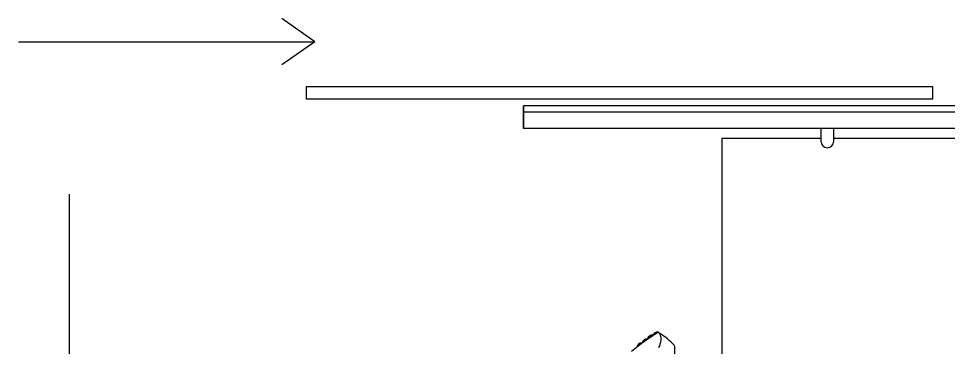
# Model space of a CAD drawing. Header units: millimetres. Extents: x 2625.3 to 2681.2, y 1230 to 1238.4.
# Drawn here: x 2662.846 to 2664.286, y 1234.687 to 1235.196 of the extents above; entities that cross this region are included whole.
import ezdxf

# ---------------------------------------------------------------- set-up
doc = ezdxf.new("R2010")
doc.units = ezdxf.units.MM
doc.layers.add('01', color=1, linetype='Continuous', lineweight=9)
doc.layers.add('02', color=2, linetype='Continuous', lineweight=20)
doc.layers.add('LAYOUT', color=253, linetype='Continuous')

# ---------------------------------------------------------------- blocks, each defined once
blk = doc.blocks.new('A$C1D086241')
for p, q in [((0, 0.597), (1.282, 0.597)), ((0, 0.045), (0, 0.597)), ((1.282, 0.597), (1.282, 0.444)), ((1.297, 0.444), (1.277, 0.444)), ((1.297, 0.424), (1.297, 0.444)), ((1.277, 0.424), (1.297, 0.424)), ((1.282, 0.424), (1.282, 0.218)), ((1.277, 0.218), (1.297, 0.218)), ((1.297, 0.218), (1.297, 0.198)), ((1.297, 0.198), (1.277, 0.198)), ((1.282, 0.198), (1.282, 0.045)), ((1.282, 0.045), (0, 0.045)), ((0.005, 0.025), (0.005, 0.045)), ((0.235, 0.025), (0.235, 0.045)), ((0.235, 0.025), (0.005, 0.025)), ((0.07, 0), (0.07, 0.025)), ((0.0825, 0.0125), (0.0825, 0.025)), ((0.1575, 0.0125), (0.1575, 0.025)), ((0.17, 0), (0.17, 0.025)), ((0.1575, 0.0125), (0.0825, 0.0125)), ((0.17, 0), (0.07, 0))]:
    blk.add_line(p, q)
for centre in [(1.277, 0.434), (1.277, 0.208)]:
    blk.add_arc(centre, 0.01, 90, 270)
blk = doc.blocks.new('*E43')
at = {"layer": '01'}
for centre, major_axis, ratio, start_param, end_param in [((-0.0148, -0.0007), (0.005, 0.00002), 0.119606, 1.337578, 2.206939), ((0.0062, -0.0007), (-0.005, 0.00002), 0.119606, 4.076246, 4.945608), ((-0.1756, -0.0398), (0.0043, 0.00255), 0.119606, 0.702259, 1.145797), ((0.167, -0.0398), (-0.0043, 0.00255), 0.119606, 5.137388, 5.580927), ((-0.2045, -0.0549), (0.00408, 0.00289), 0.119606, 5.963455, 6.278049), ((-0.1951, -0.0494), (0.00405, 0.00294), 0.119606, 5.737602, 6.278049), ((0.1865, -0.0494), (-0.00405, 0.00294), 0.119606, 0.005137, 0.545584), ((0.196, -0.0549), (-0.00408, 0.00289), 0.119606, 0.005137, 0.319731), ((-0.2563, -0.0924), (0.00353, 0.00354), 0.119606, 0.687559, 1.15597), ((0.2477, -0.0924), (-0.00353, 0.00354), 0.119606, 5.127215, 5.595626), ((-0.2876, -0.1217), (0.00347, 0.0036), 0.038413, 1.941095, 2.285197), ((0.279, -0.1217), (-0.00347, 0.0036), 0.038413, 3.997988, 4.34209), ((-0.3093, -0.1466), (0.00314, 0.00389), 0.119606, 6.017176, 6.278049), ((0.3007, -0.1466), (-0.00314, 0.00389), 0.119606, 0.005137, 0.266009), ((-0.3156, -0.155), (0.000289, 0.000408), 0.119606, 0, 3.141593), ((-0.3156, -0.155), (0.00289, 0.00408), 0.119606, 5.574587, 6.278049), ((-0.3093, -0.1466), (0.000314, 0.000389), 0.119606, 0, 3.141593), ((0.3007, -0.1466), (-0.000314, 0.000389), 0.119606, 3.141593, 6.283185), ((0.3071, -0.155), (-0.00289, 0.00408), 0.119606, 0.005137, 0.708599), ((0.3071, -0.155), (-0.000289, 0.000408), 0.119606, 3.141593, 6.283185), ((-0.3268, -0.1722), (0.00211, 0.00453), 0.119606, 5.586492, 6.278049), ((-0.3217, -0.1636), (0.000283, 0.000412), 0.119606, 0, 3.141593), ((-0.3217, -0.1636), (0.00283, 0.00412), 0.119606, 5.668618, 6.278049), ((0.3131, -0.1636), (-0.00283, 0.00412), 0.119606, 0.005137, 0.614568), ((0.3131, -0.1636), (-0.000283, 0.000412), 0.119606, 3.141593, 6.283185), ((0.3182, -0.1722), (-0.00211, 0.00453), 0.119606, 0.005137, 0.696693), ((-0.3268, -0.1722), (0.00211, 0.00453), 0.119606, 2.801855, 3.327463), ((0.3182, -0.1739), (-0.0006, 0.00496), 0.119606, 3.146729, 3.450622), ((0.3182, -0.1722), (-0.00211, 0.00453), 0.119606, 2.955722, 3.48133)]:
    blk.add_ellipse(centre, major_axis=major_axis, ratio=ratio, start_param=start_param, end_param=end_param, dxfattribs=at)
at = {"layer": '02'}
for centre, major_axis, ratio, start_param, end_param in [((-0.3016, -0.1643), (-0.0357, 0.0517), 0.469691, 1.471792, 1.529279), ((-0.3267, -0.1739), (0.0006, 0.00496), 0.119606, 2.832564, 3.136456), ((0.293, -0.1643), (0.0357, 0.0517), 0.469691, 4.758831, 4.811393)]:
    blk.add_ellipse(centre, major_axis=major_axis, ratio=ratio, start_param=start_param, end_param=end_param, dxfattribs=at)
blk = doc.blocks.new('A$C4E085C15')
at = {"layer": 'LAYOUT'}
for p, q in [((0.6297, 0.4141), (0.6295, 0.414)), ((0.6304, 0.4133), (0.6301, 0.4132)), ((0.6361, 0.4058), (0.6358, 0.4056)), ((0.6366, 0.4049), (0.6364, 0.4048)), ((0.6421, 0.3972), (0.6418, 0.397)), ((0.6427, 0.3963), (0.6424, 0.3961))]:
    blk.add_line(p, q, dxfattribs=at)
for centre, start, end in [((0.626, 0.4104), 355.75, 82.0822), ((0.6321, 0.4023), 352.1148, 78.447), ((0.6381, 0.3938), 351.2853, 77.6175), ((0.6428, 0.386), 349.7882, 68.0761), ((0.6423, 0.3858), 323.7507, 332.7832), ((0.6428, 0.386), 341.7439, 345.7517)]:
    blk.add_arc(centre, 0.00725, start, end, dxfattribs=at)
for centre, major_axis, ratio, start_param, end_param in [((0.325, 0.1831), (0.3663, -0.1138), 0.994275, 0.858681, 0.992322), ((0.63, 0.4137), (0.00314, -0.00389), 0.119606, -0.682315, 3.146729), ((0.6364, 0.4054), (0.00289, -0.00408), 0.119606, -0.556961, 3.146729), ((0.6424, 0.3968), (0.00283, -0.00412), 0.119606, -0.665684, 3.146729), ((0.6475, 0.3882), (0.00211, -0.00453), 0.119606, 1.028869, 3.146729), ((0.6223, 0.3961), (0.0357, 0.0517), 0.469691, 4.294008, 4.758831)]:
    blk.add_ellipse(centre, major_axis=major_axis, ratio=ratio, start_param=start_param, end_param=end_param, dxfattribs=at)
for points, knots in [([(0.6499, 0.3847), (0.6486, 0.3828), (0.6464, 0.3817), (0.6429, 0.3805), (0.6397, 0.3803), (0.6372, 0.3805), (0.6331, 0.3812), (0.6302, 0.3821), (0.6272, 0.3832), (0.626, 0.384)], [4.458158, 4.458158, 4.458158, 4.458158, 4.743656, 4.743656, 5.427024, 5.427024, 6.103919, 6.103919, 6.566716, 6.566716, 6.566716, 6.566716]), ([(0.63, 0.3597), (0.6274, 0.3593), (0.6248, 0.359), (0.6196, 0.359), (0.6167, 0.3592), (0.6111, 0.3602), (0.6083, 0.361), (0.6036, 0.3629), (0.6016, 0.3639), (0.5997, 0.365)], [18.897408, 18.897408, 18.897408, 18.897408, 19.654683, 19.654683, 20.482468, 20.482468, 21.310253, 21.310253, 21.962314, 21.962314, 21.962314, 21.962314])]:
    blk.add_open_spline(points, degree=3, knots=knots, dxfattribs=at)
blk.add_blockref('*E43', (0.3293, 0.5603), dxfattribs=at)

msp = doc.modelspace()

# ---------------------------------------------------------------- linework, layer by layer
for p, q in [((2663.305, 1235.1605), (2663.254, 1235.1963)), ((2662.846, 1235.1605), (2663.305, 1235.1605)), ((2663.305, 1235.1605), (2663.254, 1235.1248)), ((2665.1379, 1235.0613), (2663.6279, 1235.0613)), ((2663.6279, 1235.0613), (2663.6279, 1235.0513)), ((2663.6279, 1235.0263), (2663.6279, 1235.0613)), ((2665.1379, 1235.0513), (2663.6279, 1235.0513)), ((2663.6279, 1235.0513), (2663.6279, 1235.0263)), ((2665.1379, 1235.0263), (2663.6279, 1235.0263)), ((2662.9244, 1234.9242), (2662.9244, 1234.5742))]:
    msp.add_line(p, q)
msp.add_lwpolyline([(2664.2619, 1235.0913), (2664.2619, 1235.0713), (2663.2919, 1235.0713), (2663.2919, 1235.0913), (2664.2619, 1235.0913)])

# ---------------------------------------------------------------- block references
at = {"rotation": 90}
msp.add_blockref('A$C4E085C15', (2664.2213, 1234.0606), dxfattribs=at)
at = {"layer": 'LAYOUT', "rotation": 90}
msp.add_blockref('A$C1D086241', (2664.5329, 1233.7293), dxfattribs=at)

doc.saveas('drawing.dxf')
